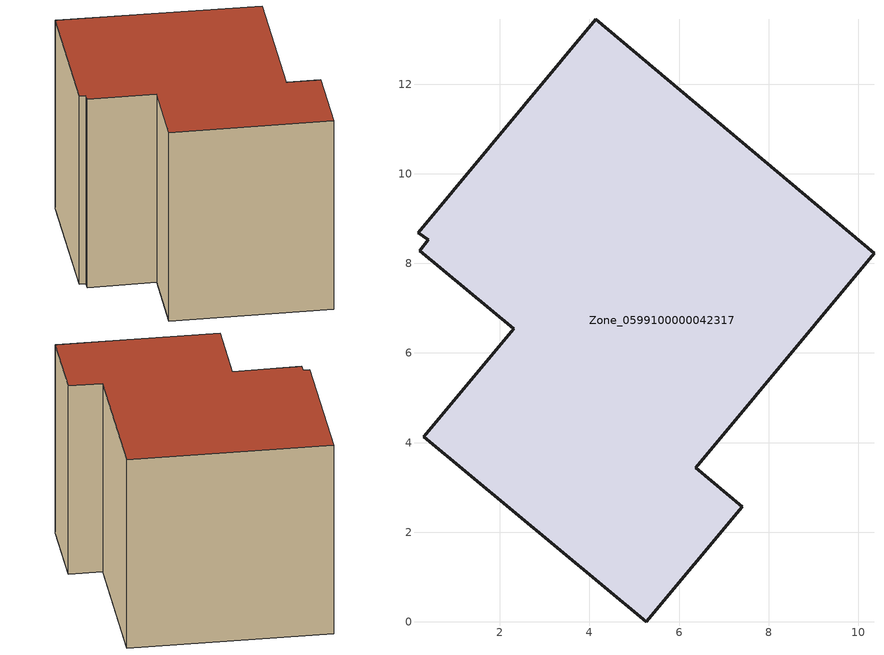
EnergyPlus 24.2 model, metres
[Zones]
Zone_0599100000042317
 floor ground (C_G): 0.4,8.53 0.19,8.68 4.14,13.45 10.35,8.23 6.37,3.44 7.41,2.57 5.27,0 0.3,4.13 2.31,6.54 0.21,8.28 z0
 wall outside (C_F): 0.3,4.13 5.27,0 7.41,2.57 6.37,3.44 10.35,8.23 4.14,13.45 0.19,8.68 0.4,8.53 0.21,8.28 2.31,6.54 0.3,4.13 z0:8.31
 roof outside (C_R): 0.19,8.68 0.4,8.53 0.21,8.28 2.31,6.54 0.3,4.13 5.27,0 7.41,2.57 6.37,3.44 10.35,8.23 4.14,13.45 z8.31
[BUILDING]
Pand.0599100000042317: North Axis=0; Terrain=City; Loads Convergence Tolerance Value=0.04; Temperature Convergence Tolerance Value=0.4; Solar Distribution=FullExterior; Maximum Number of Warmup Days=25; Minimum Number of Warmup Days=1
[Site:Location]
Rotterdam.The.Hague.AP_ZH_NLD Design_Conditions: Latitude=51.96; Longitude=4.45; Time Zone=1; Elevation=-4.5
[SITE:GROUNDTEMPERATURE:BUILDINGSURFACE]
18, 18, 18, 18, 18, 18, 18, 18, 18, 18, 18, 18
[MATERIAL] Thermal Absorptance=0.9; Solar Absorptance=0.7; Visible Absorptance=0.7
Name | Roughness | Thickness | Conductivity | Density | Specific Heat
G.TC.1946-1964 | MediumSmooth | 0.15 | 1 | 540 | 1210
F.TC.1946-1964 | Rough | 0.3 | 0.857143 | 1920 | 840
R.TC.1946-1964 | MediumRough | 0.2 | 0.235294 | 1500 | 1000
[CONSTRUCTION]
C_G: G.TC.1946-1964
C_F: F.TC.1946-1964
C_R: R.TC.1946-1964
[ZONE]
Zone_0599100000042317: Type=1; Multiplier=1; Ceiling Height=Autocalculate; Volume=Autocalculate; Floor Area=autocalculate; Part of Total Floor Area=Yes
[ZONEINFILTRATION:DESIGNFLOWRATE]
Infil_Zone_0599100000042317: Zone or ZoneList or Space or SpaceList=Zone_0599100000042317; Schedule=AlwaysOn; Design Flow Rate Calculation Method=Flow/Area; Flow Rate per Floor Area=0.003; Constant Term Coefficient=1; Temperature Term Coefficient=0; Velocity Term Coefficient=0; Velocity Squared Term Coefficient=0
[HVACTEMPLATE:ZONE:IDEALLOADSAIRSYSTEM]
Zone_0599100000042317: Maximum Heating Supply Air Temperature=50; Minimum Cooling Supply Air Temperature=13; Maximum Heating Supply Air Humidity Ratio=0.0156; Minimum Cooling Supply Air Humidity Ratio=0.0077; Heating Limit=NoLimit; Cooling Limit=NoLimit; Dehumidification Control Type=ConstantSensibleHeatRatio; Cooling Sensible Heat Ratio=0.7; Dehumidification Setpoint=60; Humidification Control Type=None; Humidification Setpoint=30; Outdoor Air Method=None; Outdoor Air Flow Rate per Person=0.00944; Outdoor Air Flow Rate per Zone Floor Area=0; Outdoor Air Flow Rate per Zone=0; Demand Controlled Ventilation Type=None; Outdoor Air Economizer Type=NoEconomizer; Heat Recovery Type=None; Sensible Heat Recovery Effectiveness=0.7; Latent Heat Recovery Effectiveness=0.65
[ZONECONTROL:THERMOSTAT]
ThermostatControl_Zone_0599100000042317: Zone or ZoneList=Zone_0599100000042317; Control Type Schedule=DualSetpointControlType; Control 1=Thermostat_Zone_0599100000042317; Temperature Difference Between Cutout And Setpoint=0
[THERMOSTATSETPOINT:DUALSETPOINT]
Thermostat_Zone_0599100000042317: Heating Setpoint Temperature Schedule=HeatingSetpoint_Zone_0599100000042317; Cooling Setpoint Temperature Schedule=CoolingSetpoint_Zone_0599100000042317
[SCHEDULE:COMPACT]
HeatingSetpoint_Zone_0599100000042317: Through: 12/31, For: AllDays, Until: 24:00, 21
CoolingSetpoint_Zone_0599100000042317: Through: 12/31, For: AllDays, Until: 24:00, 24
DualSetpointControlType: Through: 12/31, For: AllDays, Until: 24:00, 4
AlwaysOn: Through: 12/31, For: AllDays, Until: 24:00, 1
